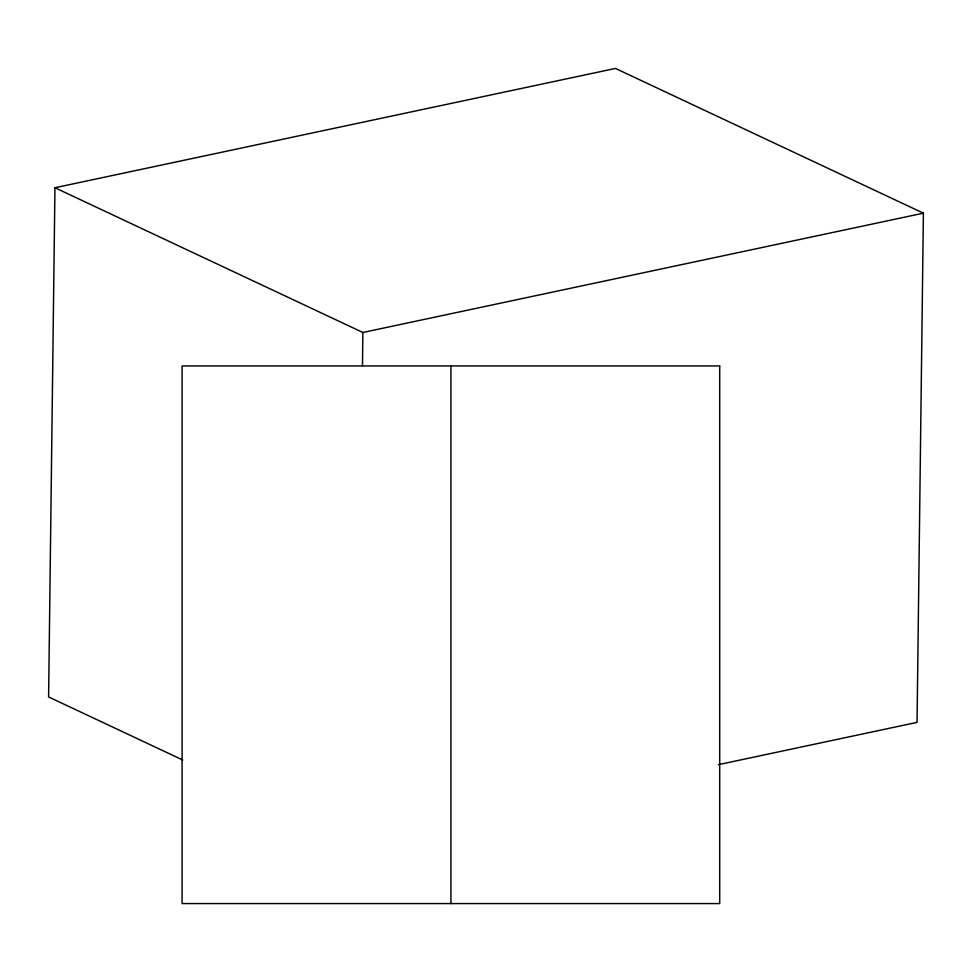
<?xml version="1.0" encoding="UTF-8"?>
<svg xmlns="http://www.w3.org/2000/svg" width="972" height="972" viewBox="0 0 972 972"><rect width="100%" height="100%" fill="white"/><g stroke="black" fill="none" stroke-linecap="round" stroke-linejoin="round"><path stroke-width="1.46" d="M718.344 764.672L917.046 722.378L923.4 213.172L615.483 68.429L54.954 187.742L48.6 696.948L182.712 759.983M362.459 365.824L362.872 332.473L54.954 187.742M362.872 332.473L923.4 213.172M450.911 365.946L450.911 903.571M719.717 365.946L182.092 365.946L182.092 903.571L719.717 903.571L719.717 365.946"/></g></svg>
